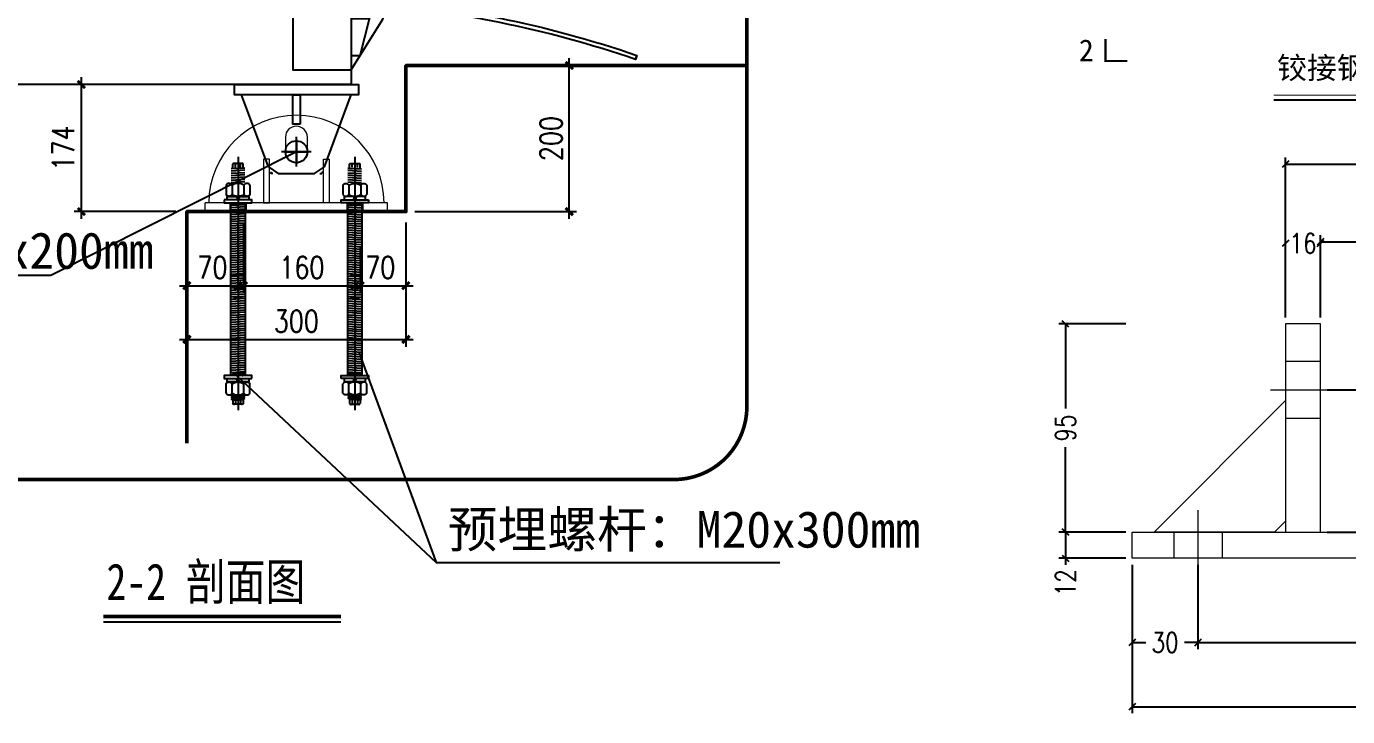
# Model space of a CAD drawing. Extents: x -259369 to -50372, y -155978 to 198088.
# Drawn here: x -101917 to -100107, y 34155 to 35101 of the extents above; entities that cross this region are included whole.
import ezdxf

# ---------------------------------------------------------------- set-up
doc = ezdxf.new("R2010")
doc.units = 0
doc.header["$LTSCALE"] = 1000
doc.header["$MEASUREMENT"] = 0
for name, pattern in [('CENTER', [2, 1.25, -0.25, 0.25, -0.25]), ('CENTER2', [28.575, 19.05, -3.175, 3.175, -3.175]), ('DASHDOT', [1, 0.5, -0.25, 0, -0.25]), ('DASHDOT2', [12.7, 6.35, -3.175, 0, -3.175]), ('DIVIDEX2', [63.5, 25.4, -12.7, 0, -12.7, 0, -12.7])]:
    doc.linetypes.add(name, pattern=pattern)
for name, color, linetype in [('100x100铝方通', 3, 'Continuous'), ('BS-Annectent', 115, 'Continuous'), ('BS-Index symbol', 35, 'Continuous'), ('hjh文字', 7, 'Continuous'), ('HR-dimension', 9, 'Continuous'), ('HR-Structure', 5, 'Continuous'), ('HR-Zhuliang', 3, 'Continuous'), ('打印图框', 255, 'Continuous'), ('标注', 9, 'Continuous'), ('连接端梁', 130, 'Continuous'), ('铝条', 31, 'Continuous'), ('铝横梁', 220, 'Continuous'), ('铝通', 4, 'Continuous')]:
    doc.layers.add(name, color=color, linetype=linetype)
doc.layers.add('结构', color=52, linetype='Continuous', lineweight=18)
doc.layers.add('铝斜撑', color=241, linetype='Continuous', lineweight=9)
doc.styles.add('Arial', font='')
doc.styles.add('HZTXT', font='txtw.shx', dxfattribs={"width": 0.8, "bigfont": 'hztxtw.shx'})
doc.styles.add('宋体', font='')
doc.styles.add('工程字体', font='', dxfattribs={"width": 0.8})
doc.styles.get('Arial').set_extended_font_data('STXihei')
doc.styles.get('宋体').set_extended_font_data('SimSun')
doc.styles.get('工程字体').set_extended_font_data('SimSun')
doc.dimstyles.new('DIM-3', dxfattribs={"dimscale": 3, "dimtxt": 3, "dimasz": 1, "dimexe": 1, "dimexo": 1, "dimgap": 1, "dimtad": 0, "dimdec": 1, "dimrnd": 0.0005, "dimzin": 9, "dimdsep": 46, "dimtxsty": 'HZTXT', "dimblk": 'OBLIQUE', "dimcen": 0, "dimclrd": 9, "dimclre": 9, "dimclrt": 2, "dimazin": 2, "dimtfac": 1, "dimtdec": 1, "dimtofl": 0, "dimtmove": 0, "dimatfit": 3, "dimldrblk": 'OBLIQUE', "dimfxl": 1, "dimarcsym": 2})
doc.dimstyles.new('HR-A2-DIM10', dxfattribs={"dimscale": 10, "dimtxt": 3, "dimasz": 1, "dimexe": 1, "dimexo": 1.5, "dimgap": 1, "dimtad": 1, "dimdec": 1, "dimdsep": 46, "dimtxsty": 'HZTXT', "dimblk": 'ARCHTICK', "dimcen": 0, "dimdle": 1, "dimclrd": 256, "dimclre": 256, "dimclrt": 6, "dimadec": 1, "dimazin": 0, "dimtfac": 1, "dimtdec": 1, "dimtix": 1, "dimtmove": 2, "dimatfit": 3, "dimfxl": 15, "dimtolj": 1, "dimtzin": 0, "dimarcsym": 1})
doc.dimstyles.new('HR-BI-DIM5', dxfattribs={"dimscale": 6, "dimtxt": 5, "dimasz": 1, "dimexe": 1, "dimexo": 1.5, "dimgap": 2, "dimtad": 1, "dimdec": 1, "dimdsep": 46, "dimtxsty": 'HZTXT', "dimcen": 0, "dimdle": 1, "dimclrd": 256, "dimclre": 256, "dimclrt": 2, "dimadec": 1, "dimazin": 0, "dimtfac": 1, "dimtdec": 1, "dimtix": 1, "dimtmove": 2, "dimatfit": 3, "dimfxl": 1, "dimtfill": 1, "dimtolj": 1, "dimtzin": 0, "dimarcsym": 1})

# ---------------------------------------------------------------- blocks, each defined once
blk = doc.blocks.new('A$C848c3b45')
at = {"color": 1, "linetype": 'CENTER', "ltscale": 10.16}
for p, q in [((11, -0.1), (-11, 0.1)), ((-0.1, -11), (0.1, 11))]:
    blk.add_line(p, q, dxfattribs=at)
blk.add_line((374.4, 6.1), (375.1, 12))
blk.add_lwpolyline([(-16, -5.7), (-15.9, 14.3, -0.066496), (375.1, 12), (374.4, 6.1, 0.065854), (-9.9, 9), (-10, -5.7)], format="xyb", close=True)
for radius in [10, 7]:
    blk.add_circle((0, 0), radius)
blk = doc.blocks.new('_ArchTick')
at = {"color": 0, "linetype": 'ByBlock', "const_width": 0.4}
blk.add_lwpolyline([(-0.5, -0.5), (0.5, 0.5)], dxfattribs=at)
blk = doc.blocks.new('*D1949')
at = {"layer": 'Defpoints', "color": 0, "ltscale": 1.5, "transparency": 16777216}
for p in [(-101697.1, 34846.9, 0), (-101397.1, 34846.9, 0), (-101397.1, 34671.7)]:
    blk.add_point(p, dxfattribs=at)
at = {"layer": 'HR-dimension', "lineweight": -2, "ltscale": 1.5, "transparency": 16777216}
for p, q in [((-101697.1, 34831.9), (-101697.1, 34661.7)), ((-101397.1, 34831.9), (-101397.1, 34661.7)), ((-101707.1, 34671.7), (-101387.1, 34671.7))]:
    blk.add_line(p, q, dxfattribs=at)
at = {"layer": 'HR-dimension', "lineweight": -2, "ltscale": 1.5, "transparency": 16777216, "xscale": 10, "yscale": 10, "zscale": 10, "rotation": 180}
blk.add_blockref('_ArchTick', (-101697.1, 34671.7), dxfattribs=at)
at = {"layer": 'HR-dimension', "lineweight": -2, "ltscale": 1.5, "transparency": 16777216, "xscale": 10, "yscale": 10, "zscale": 10}
blk.add_blockref('_ArchTick', (-101397.1, 34671.7), dxfattribs=at)
at = {"layer": 'HR-dimension', "color": 6, "ltscale": 1.5, "transparency": 16777216, "insert": (-101547.1, 34696.7), "char_height": 30, "attachment_point": 5, "style": 'HZTXT'}
blk.add_mtext('\\A1;300', dxfattribs=at)
blk = doc.blocks.new('*D1950')
at = {"layer": 'Defpoints', "color": 0, "ltscale": 1.5, "transparency": 16777216}
for p in [(-101397.1, 35046.9, 0), (-101173.2, 35046.9), (-101399.6, 34846.9, 0)]:
    blk.add_point(p, dxfattribs=at)
at = {"layer": 'HR-dimension', "lineweight": -2, "ltscale": 1.5, "transparency": 16777216}
for p, q in [((-101173.2, 34836.9), (-101173.2, 35056.9)), ((-101382.1, 35046.9), (-101163.2, 35046.9)), ((-101384.6, 34846.9), (-101163.2, 34846.9))]:
    blk.add_line(p, q, dxfattribs=at)
at = {"layer": 'HR-dimension', "lineweight": -2, "ltscale": 1.5, "transparency": 16777216, "xscale": 10, "yscale": 10, "zscale": 10}
for p, rotation in [((-101173.2, 35046.9), 90), ((-101173.2, 34846.9), 270)]:
    blk.add_blockref('_ArchTick', p, dxfattribs=dict(at, rotation=rotation))
at = {"layer": 'HR-dimension', "color": 6, "ltscale": 1.5, "transparency": 16777216, "insert": (-101198.2, 34946.9), "char_height": 30, "attachment_point": 5, "rotation": 90, "style": 'HZTXT'}
blk.add_mtext('\\A1;200', dxfattribs=at)
blk = doc.blocks.new('*D1913')
at = {"layer": 'Defpoints', "color": 0, "ltscale": 1.5, "transparency": 16777216}
for p in [(-101841.6, 35020.9), (-101637.1, 35020.9, 0), (-101697.1, 34846.9, 0)]:
    blk.add_point(p, dxfattribs=at)
at = {"layer": 'HR-dimension', "lineweight": -2, "ltscale": 1.5, "transparency": 16777216}
for p, q in [((-101652.1, 35020.9), (-101851.6, 35020.9)), ((-101841.6, 34836.9), (-101841.6, 35030.9)), ((-101712.1, 34846.9), (-101851.6, 34846.9))]:
    blk.add_line(p, q, dxfattribs=at)
at = {"layer": 'HR-dimension', "lineweight": -2, "ltscale": 1.5, "transparency": 16777216, "xscale": 10, "yscale": 10, "zscale": 10}
for p, rotation in [((-101841.6, 35020.9), 90), ((-101841.6, 34846.9), 270)]:
    blk.add_blockref('_ArchTick', p, dxfattribs=dict(at, rotation=rotation))
at = {"layer": 'HR-dimension', "color": 6, "ltscale": 1.5, "transparency": 16777216, "insert": (-101866.6, 34933.9), "char_height": 30, "attachment_point": 5, "rotation": 90, "style": 'HZTXT'}
blk.add_mtext('\\A1;174', dxfattribs=at)
blk = doc.blocks.new('*U213')
blk.add_line((0, 0), (32.53, 0))
at = {"const_width": 0.5}
blk.add_lwpolyline([(0, 0.75), (32.53, 0.75)], dxfattribs=at)
at = {"style": '工程字体', "width": 0.8}
blk.add_attdef('图名标注', (0.42, 3), '', height=5, dxfattribs=at)
blk = doc.blocks.new('*D1918')
at = {"layer": 'Defpoints', "color": 0, "ltscale": 1.5, "transparency": 16777216}
for p in [(-101697.1, 34846.9, 0), (-101627.1, 34846.9, 0), (-101627.1, 34745.4)]:
    blk.add_point(p, dxfattribs=at)
at = {"layer": 'HR-dimension', "lineweight": -2, "ltscale": 1.5, "transparency": 16777216}
for p, q in [((-101697.1, 34831.9), (-101697.1, 34735.4)), ((-101627.1, 34831.9), (-101627.1, 34735.4)), ((-101707.1, 34745.4), (-101617.1, 34745.4))]:
    blk.add_line(p, q, dxfattribs=at)
at = {"layer": 'HR-dimension', "lineweight": -2, "ltscale": 1.5, "transparency": 16777216, "xscale": 10, "yscale": 10, "zscale": 10, "rotation": 180}
blk.add_blockref('_ArchTick', (-101697.1, 34745.4), dxfattribs=at)
at = {"layer": 'HR-dimension', "lineweight": -2, "ltscale": 1.5, "transparency": 16777216, "xscale": 10, "yscale": 10, "zscale": 10}
blk.add_blockref('_ArchTick', (-101627.1, 34745.4), dxfattribs=at)
at = {"layer": 'HR-dimension', "color": 6, "ltscale": 1.5, "transparency": 16777216, "insert": (-101662.1, 34770.4), "char_height": 30, "attachment_point": 5, "style": 'HZTXT'}
blk.add_mtext('\\A1;70', dxfattribs=at)
blk = doc.blocks.new('*D1919')
at = {"layer": 'Defpoints', "color": 0, "ltscale": 1.5, "transparency": 16777216}
for p in [(-101619.6, 34846.9, 0), (-101459.6, 34813.9, 0), (-101459.6, 34745.4)]:
    blk.add_point(p, dxfattribs=at)
at = {"layer": 'HR-dimension', "lineweight": -2, "ltscale": 1.5, "transparency": 16777216}
for p, q in [((-101619.6, 34831.9), (-101619.6, 34735.4)), ((-101459.6, 34798.9), (-101459.6, 34735.4)), ((-101629.6, 34745.4), (-101449.6, 34745.4))]:
    blk.add_line(p, q, dxfattribs=at)
at = {"layer": 'HR-dimension', "lineweight": -2, "ltscale": 1.5, "transparency": 16777216, "xscale": 10, "yscale": 10, "zscale": 10, "rotation": 180}
blk.add_blockref('_ArchTick', (-101619.6, 34745.4), dxfattribs=at)
at = {"layer": 'HR-dimension', "lineweight": -2, "ltscale": 1.5, "transparency": 16777216, "xscale": 10, "yscale": 10, "zscale": 10}
blk.add_blockref('_ArchTick', (-101459.6, 34745.4), dxfattribs=at)
at = {"layer": 'HR-dimension', "color": 6, "ltscale": 1.5, "transparency": 16777216, "insert": (-101539.6, 34770.4), "char_height": 30, "attachment_point": 5, "style": 'HZTXT'}
blk.add_mtext('\\A1;160', dxfattribs=at)
blk = doc.blocks.new('*D1920')
at = {"layer": 'Defpoints', "color": 0, "ltscale": 1.5, "transparency": 16777216}
for p in [(-101467.1, 34846.9, 0), (-101397.1, 34846.9, 0), (-101397.1, 34745.4)]:
    blk.add_point(p, dxfattribs=at)
at = {"layer": 'HR-dimension', "lineweight": -2, "ltscale": 1.5, "transparency": 16777216}
for p, q in [((-101467.1, 34831.9), (-101467.1, 34735.4)), ((-101397.1, 34831.9), (-101397.1, 34735.4)), ((-101477.1, 34745.4), (-101387.1, 34745.4))]:
    blk.add_line(p, q, dxfattribs=at)
at = {"layer": 'HR-dimension', "lineweight": -2, "ltscale": 1.5, "transparency": 16777216, "xscale": 10, "yscale": 10, "zscale": 10, "rotation": 180}
blk.add_blockref('_ArchTick', (-101467.1, 34745.4), dxfattribs=at)
at = {"layer": 'HR-dimension', "lineweight": -2, "ltscale": 1.5, "transparency": 16777216, "xscale": 10, "yscale": 10, "zscale": 10}
blk.add_blockref('_ArchTick', (-101397.1, 34745.4), dxfattribs=at)
at = {"layer": 'HR-dimension', "color": 6, "ltscale": 1.5, "transparency": 16777216, "insert": (-101432.1, 34770.4), "char_height": 30, "attachment_point": 5, "style": 'HZTXT'}
blk.add_mtext('\\A1;70', dxfattribs=at)
blk = doc.blocks.new('A$C53155591')
at = {"layer": 'BS-Annectent'}
for p, q in [((8.8, 0.4), (3.9, 2.2)), ((24, 16.3), (11.3, 16.3)), ((24, 8.2), (11.3, 8.2)), ((8.8, -2.2), (3.9, -0.4)), ((24, -8.2), (11.3, -8.2)), ((24, -16.3), (11.3, -16.3))]:
    blk.add_line(p, q, dxfattribs=at)
for points in [[(3.9, -18.8), (0, -18.8), (0, 18.8), (3.9, 18.8)], [(8.8, -14.7), (8.8, 14.7), (3.9, 14.7), (3.9, -14.7)]]:
    blk.add_lwpolyline(points, close=True, dxfattribs=at)
for points in [[(11.3, 16.3, 0.612824), (11.3, 8.2, 0.305874), (11.3, -8.2, 0.612824), (11.3, -16.3)], [(24, 16.3, -0.612824), (24, 8.2, -0.305874), (24, -8.2, -0.612824), (24, -16.3)]]:
    blk.add_lwpolyline(points, format="xyb", dxfattribs=at)
blk = doc.blocks.new('A$C3497b61f')
at = {"color": 1, "linetype": 'DASHDOT2'}
blk.add_line((-309.5, 0), (37.4, 0), dxfattribs=at)
at = {"layer": 'BS-Annectent'}
for p, q in [((-300.6, -5.4), (-300.6, 5.4)), ((-294.1, 7.2), (-299.6, 7.2)), ((-294.8, 3.6), (-299.6, 3.6)), ((-294.2, -9.4), (-293, 9.4)), ((-291.1, -9.4), (-289.8, 9.4)), ((-287.9, -9.4), (-286.7, 9.4)), ((-284.8, -9.4), (-283.5, 9.4)), ((-281.7, -9.4), (-280.4, 9.4)), ((-278.5, -9.4), (-277.3, 9.4)), ((-275.4, -9.4), (-274.1, 9.4)), ((-246.6, -0.5), (-245.9, 9.4)), ((-245.9, 9.4), (-246.6, 8.2)), ((-244.4, 6.3), (-245.9, 9.4)), ((-244.4, 6.3), (-245.3, -6.3)), ((-244, -9.4), (-242.8, 9.4)), ((-240.9, -9.4), (-239.6, 9.4)), ((-237.7, -9.4), (-236.5, 9.4)), ((-234.6, -9.4), (-233.3, 9.4)), ((-231.5, -9.4), (-230.2, 9.4)), ((-228.3, -9.4), (-227.1, 9.4)), ((-225.2, -9.4), (-223.9, 9.4)), ((-222, -9.4), (-220.8, 9.4)), ((-218.9, -9.4), (-217.7, 9.4)), ((-215.8, -9.4), (-214.5, 9.4)), ((-212.6, -9.4), (-211.4, 9.4)), ((-209.5, -9.4), (-208.3, 9.4)), ((-206.4, -9.4), (-205.1, 9.4)), ((-203.2, -9.4), (-202, 9.4)), ((-200.1, -9.4), (-198.8, 9.4)), ((-196.9, -9.4), (-195.7, 9.4)), ((-193.8, -9.4), (-192.6, 9.4)), ((-190.7, -9.4), (-189.4, 9.4)), ((-187.5, -9.4), (-186.3, 9.4)), ((-184.4, -9.4), (-183.2, 9.4)), ((-181.3, -9.4), (-180, 9.4)), ((-178.1, -9.4), (-176.9, 9.4)), ((-175, -9.4), (-173.7, 9.4)), ((-171.9, -9.4), (-170.6, 9.4)), ((-168.7, -9.4), (-167.5, 9.4)), ((-165.6, -9.4), (-164.3, 9.4)), ((-162.4, -9.4), (-161.2, 9.4)), ((-159.3, -9.4), (-158.1, 9.4)), ((-156.2, -9.4), (-154.9, 9.4)), ((-153, -9.4), (-151.8, 9.4)), ((-149.9, -9.4), (-148.6, 9.4)), ((-147.2, 6.3), (-148.6, 9.4)), ((-147.2, 6.3), (-148.1, -6.3)), ((-146.8, -9.4), (-145.5, 9.4)), ((-143.6, -9.4), (-142.4, 9.4)), ((-140.5, -9.4), (-139.2, 9.4)), ((-137.3, -9.4), (-136.1, 9.4)), ((-134.2, -9.4), (-133, 9.4)), ((-131.1, -9.4), (-129.8, 9.4)), ((-127.9, -9.4), (-126.7, 9.4)), ((-124.8, -9.4), (-123.5, 9.4)), ((-121.7, -9.4), (-120.4, 9.4)), ((-118.5, -9.4), (-117.3, 9.4)), ((-115.8, 6.3), (-116.7, -6.3)), ((-115.4, -9.4), (-114.1, 9.4)), ((-112.2, -9.4), (-111, 9.4)), ((-109.1, -9.4), (-107.9, 9.4)), ((-106, -9.4), (-104.7, 9.4)), ((-102.8, -9.4), (-101.6, 9.4)), ((-99.7, -9.4), (-98.4, 9.4)), ((-96.6, -9.4), (-95.3, 9.4)), ((-93.4, -9.4), (-92.2, 9.4)), ((-90.3, -9.4), (-89, 9.4)), ((-87.1, -9.4), (-85.9, 9.4)), ((-84, -9.4), (-82.8, 9.4)), ((-80.9, -9.4), (-79.6, 9.4)), ((-77.7, -9.4), (-76.5, 9.4)), ((-74.6, -9.4), (-73.3, 9.4)), ((-71.5, -9.4), (-70.2, 9.4)), ((-68.3, -9.4), (-67.1, 9.4)), ((-65.2, -9.4), (-63.9, 9.4)), ((-62, -9.4), (-60.8, 9.4)), ((-58.9, -9.4), (-57.7, 9.4)), ((-55.8, -9.4), (-54.5, 9.4)), ((-52.6, -9.4), (-51.4, 9.4)), ((-49.5, -9.4), (-48.3, 9.4)), ((-46.4, -9.4), (-45.1, 9.4)), ((-43.2, -9.4), (-42, 9.4)), ((-40.1, -9.4), (-38.8, 9.4)), ((-36.9, -9.4), (-35.7, 9.4)), ((-33.8, -9.4), (-32.6, 9.4)), ((-30.7, -9.4), (-29.4, 9.4)), ((-27.5, -9.4), (-26.3, 9.4)), ((-24.4, -9.4), (-23.2, 9.4)), ((-21.3, -9.4), (-20, 9.4)), ((-18.1, -9.4), (-16.9, 9.4)), ((-15, -9.4), (-13.7, 9.4)), ((-12.3, 6.3), (-13.2, -6.3)), ((-10.6, 9.4), (-12.3, 6.3)), ((-11.9, -9.4), (-10.6, 9.4)), ((-10, 8.1), (-10.6, 9.4)), ((-1.2, 0.4), (-6.1, 2.2)), ((-1.2, 12.2), (-1.2, -12.2)), ((14, 16.3), (1.3, 16.3)), ((14, 8.2), (1.3, 8.2)), ((16.5, 12.2), (16.5, -12.2)), ((17.4, 6.3), (16.5, 8.2)), ((17.4, 6.3), (16.5, -6.3)), ((19.1, 9.4), (17.4, 6.3)), ((19.1, 9.4), (17.8, -9.4)), ((20.5, 6.3), (19.1, 9.4)), ((20.5, 6.3), (19.6, -6.3)), ((22.2, 9.4), (20.5, 6.3)), ((22.2, 9.4), (21, -9.4)), ((23.7, 6.3), (22.2, 9.4)), ((23.7, 6.3), (22.8, -6.3)), ((23.2, 7.2), (28.5, 7.2)), ((23.5, 3.6), (28.5, 3.6)), ((29.4, -5.4), (29.4, 5.4)), ((-295.3, -3.6), (-299.6, -3.6)), ((-295.1, -7.2), (-299.6, -7.2)), ((-245.3, -6.3), (-246.6, -8.4)), ((-11.9, -9.4), (-13.2, -6.3)), ((-10, -6.3), (-11.9, -9.4)), ((-10, -5.7), (-10, -6.3)), ((-1.2, -2.2), (-6.1, -0.4)), ((14, -8.2), (1.3, -8.2)), ((14, -16.3), (1.3, -16.3)), ((17.8, -9.4), (16.5, -6.3)), ((19.6, -6.3), (17.8, -9.4)), ((21, -9.4), (19.6, -6.3)), ((22.8, -6.3), (21, -9.4)), ((22.2, -7.2), (28.5, -7.2)), ((23, -3.6), (28.5, -3.6))]:
    blk.add_line(p, q, dxfattribs=at)
for points in [[(-6.1, -18.8), (-10, -18.8), (-10, 18.8), (-6.1, 18.8)], [(-1.2, -14.7), (-1.2, 14.7), (-6.1, 14.7), (-6.1, -14.7)]]:
    blk.add_lwpolyline(points, close=True, dxfattribs=at)
for points in [[(-299.6, -7.2, -0.516475), (-299.6, -3.6, -0.258238), (-299.6, 3.6, -0.516475), (-299.6, 7.2)], [(1.3, 16.3, 0.612824), (1.3, 8.2, 0.305874), (1.3, -8.2, 0.612824), (1.3, -16.3)], [(14, 16.3, -0.612824), (14, 8.2, -0.305874), (14, -8.2, -0.612824), (14, -16.3)], [(28.5, -7.2, 0.516475), (28.5, -3.6, 0.258238), (28.5, 3.6, 0.516475), (28.5, 7.2)]]:
    blk.add_lwpolyline(points, format="xyb", dxfattribs=at)
blk.add_lwpolyline([(-10, 9.9), (-246.6, 9.9), (-246.6, -9.9), (-10, -9.9)], dxfattribs=at)
at = {"layer": 'HR-dimension', "rotation": 180}
blk.add_blockref('A$C53155591', (-246.6, 0), dxfattribs=at)
blk = doc.blocks.new('A$C148601bc')
at = {"layer": 'HR-dimension'}
blk.add_lwpolyline([(-5.8, -50), (6.7, 0), (-18.3, 0), (-18.3, -50)], close=True, dxfattribs=at)
blk = doc.blocks.new('A$Cea697e5a')
blk.add_circle((20.8, 150), 7)
at = {"layer": '100x100铝方通'}
for points in [[(0, 150), (0, 1000), (-350, 1350), (-998.2, 1350)], [(-391.4, 1250), (-350, 1350)], [(-100, 150), (-100, 958.6), (-391.4, 1250), (-998.2, 1250)], [(-100, 958.6), (0, 1000)]]:
    blk.add_lwpolyline(points, dxfattribs=at)
at = {"layer": 'HR-Zhuliang'}
blk.add_lwpolyline([(-998.2, 150), (0, 150), (0, 50), (-998.2, 50)], dxfattribs=at)
at = {"layer": '铝斜撑'}
for points in [[(-611, 1250), (-971, 150)], [(-526.8, 1250), (-886.8, 150)]]:
    blk.add_lwpolyline(points, dxfattribs=at)
at = {"layer": '铝条'}
for points in [[(-998.2, 900), (-100, 900), (-100, 950), (-998.2, 950)], [(-998.2, 500), (-100, 500), (-100, 550), (-998.2, 550)]]:
    blk.add_lwpolyline(points, dxfattribs=at)
at = {"layer": '铝通'}
blk.add_lwpolyline([(43.6, 139.6, 0.668622), (12.1, 173.4), (-80, 150), (-80, 70), (0, 70)], format="xyb", close=True, dxfattribs=at)
at = {"layer": 'HR-dimension'}
blk.add_blockref('A$C148601bc', (18.3, 140), dxfattribs=at)
blk = doc.blocks.new('A$Ccc0192b6')
for p, q in [((-38.3, -112.6), (-75, -14)), ((38.3, -112.6), (75, -14)), ((-38.3, -112.6), (-25, -122)), ((-25, -122), (25, -122)), ((25, -122), (38.3, -112.6))]:
    blk.add_line(p, q)
at = {"color": 1, "linetype": 'CENTER2'}
for p, q in [((0, -112.3), (0, -71.7)), ((20.3, -92), (-20.3, -92))]:
    blk.add_line(p, q, dxfattribs=at)
at = {"color": 1, "linetype": 'CENTER', "ltscale": 0.52}
for p, q in [((0, -75.5), (0, -108.5)), ((-16.5, -92), (16.5, -92))]:
    blk.add_line(p, q, dxfattribs=at)
blk.add_lwpolyline([(-85, 0), (85, 0), (85, -14), (-85, -14)], close=True)
at = {"layer": 'HR-dimension', "color": 6}
blk.add_lwpolyline([(5, -54), (-5, -54), (-5, -14), (5, -14)], close=True, dxfattribs=at)
at = {"layer": 'HR-dimension', "ltscale": 10}
blk.add_circle((0, -92), 15, dxfattribs=at)
at = {"layer": '结构', "color": 4}
for p, q in [((-125, -174), (-125, -162)), ((125, -162), (-125, -162)), ((125, -174), (125, -162)), ((125, -174), (-125, -174))]:
    blk.add_line(p, q, dxfattribs=at)
at = {"layer": '结构', "color": 1, "linetype": 'DASHDOT', "ltscale": 20}
for p, q in [((-91, -162), (-91, -174)), ((-69, -162), (-69, -174)), ((69, -162), (69, -174)), ((91, -162), (91, -174))]:
    blk.add_line(p, q, dxfattribs=at)
at = {"layer": '结构', "color": 1, "linetype": 'DASHDOT', "ltscale": 10}
for p, q in [((-80, -152), (-80, -184)), ((80, -152), (80, -184))]:
    blk.add_line(p, q, dxfattribs=at)
at = {"layer": '结构', "color": 4}
blk.add_lwpolyline([(-15, -72), (-15, -92, 1), (15, -92), (15, -72, 1)], format="xyb", close=True, dxfattribs=at)
for points in [[(-37, -162), (-37, -102), (-45, -102), (-45, -162)], [(37, -162), (37, -102), (45, -102), (45, -162)]]:
    blk.add_lwpolyline(points, close=True, dxfattribs=at)
blk.add_arc((0, -162), 120, 0, 180, dxfattribs=at)
at = {"layer": '铝横梁', "color": 0}
for p, q in [((-36, -119.3), (-35, -122)), ((-32.1, -122), (-35, -122)), ((32.1, -122), (35, -122)), ((36, -119.3), (35, -122))]:
    blk.add_line(p, q, dxfattribs=at)
blk = doc.blocks.new('_Oblique')
at = {"color": 0, "linetype": 'ByBlock', "lineweight": -2}
blk.add_line((-0.5, -0.5), (0.5, 0.5), dxfattribs=at)
blk = doc.blocks.new('*D491')
at = {"layer": 'Defpoints', "color": 0, "ltscale": 10, "transparency": 16777216}
for p in [(38611.11, -4999.48), (38595.11, -5036.28), (38611.11, -5036.28)]:
    blk.add_point(p, dxfattribs=at)
at = {"layer": 'HR-dimension', "color": 9, "lineweight": -2, "ltscale": 10, "transparency": 16777216}
for p, q in [((38595.11, -5033.28), (38595.11, -4996.48)), ((38595.11, -4999.48), (38595.14, -4999.48)), ((38611.11, -4999.48), (38611.09, -4999.48)), ((38611.11, -5033.28), (38611.11, -4996.48))]:
    blk.add_line(p, q, dxfattribs=at)
at = {"layer": 'HR-dimension', "color": 9, "lineweight": -2, "ltscale": 10, "transparency": 16777216, "xscale": 3, "yscale": 3, "zscale": 3, "rotation": 180}
blk.add_blockref('_Oblique', (38595.11, -4999.48), dxfattribs=at)
at = {"layer": 'HR-dimension', "color": 9, "lineweight": -2, "ltscale": 10, "transparency": 16777216, "xscale": 3, "yscale": 3, "zscale": 3}
blk.add_blockref('_Oblique', (38611.11, -4999.48), dxfattribs=at)
at = {"layer": 'HR-dimension', "color": 2, "ltscale": 10, "transparency": 16777216, "insert": (38603.11, -4999.48), "char_height": 9, "attachment_point": 5, "style": 'HZTXT'}
blk.add_mtext('16', dxfattribs=at)
blk = doc.blocks.new('*D492')
at = {"layer": 'Defpoints', "color": 0, "ltscale": 10, "transparency": 16777216}
for p in [(38739.11, -4998.81), (38611.11, -5036.28), (38739.11, -5036.28)]:
    blk.add_point(p, dxfattribs=at)
at = {"layer": 'HR-dimension', "color": 9, "lineweight": -2, "ltscale": 10, "transparency": 16777216}
for p, q in [((38611.11, -5033.28), (38611.11, -4995.81)), ((38611.11, -4998.81), (38663.54, -4998.81)), ((38739.11, -4998.81), (38686.69, -4998.81)), ((38739.11, -5033.28), (38739.11, -4995.81))]:
    blk.add_line(p, q, dxfattribs=at)
at = {"layer": 'HR-dimension', "color": 9, "lineweight": -2, "ltscale": 10, "transparency": 16777216, "xscale": 3, "yscale": 3, "zscale": 3, "rotation": 180}
blk.add_blockref('_Oblique', (38611.11, -4998.81), dxfattribs=at)
at = {"layer": 'HR-dimension', "color": 9, "lineweight": -2, "ltscale": 10, "transparency": 16777216, "xscale": 3, "yscale": 3, "zscale": 3}
blk.add_blockref('_Oblique', (38739.11, -4998.81), dxfattribs=at)
at = {"layer": 'HR-dimension', "color": 2, "ltscale": 10, "transparency": 16777216, "insert": (38675.11, -4998.81), "char_height": 9, "attachment_point": 5, "style": 'HZTXT'}
blk.add_mtext('128', dxfattribs=at)
blk = doc.blocks.new('*D494')
at = {"layer": 'Defpoints', "color": 0, "ltscale": 10, "transparency": 16777216}
for p in [(38611.11, -5066.28), (38641.61, -5066.28), (38611.11, -5131.28)]:
    blk.add_point(p, dxfattribs=at)
at = {"layer": 'HR-dimension', "color": 9, "lineweight": -2, "ltscale": 10, "transparency": 16777216}
for p, q in [((38614.11, -5066.28), (38644.61, -5066.28)), ((38641.61, -5066.28), (38641.61, -5089.95)), ((38641.61, -5131.28), (38641.61, -5107.6)), ((38614.11, -5131.28), (38644.61, -5131.28))]:
    blk.add_line(p, q, dxfattribs=at)
at = {"layer": 'HR-dimension', "color": 9, "lineweight": -2, "ltscale": 10, "transparency": 16777216, "xscale": 3, "yscale": 3, "zscale": 3}
for p, rotation in [((38641.61, -5066.28), 90), ((38641.61, -5131.28), 270)]:
    blk.add_blockref('_Oblique', p, dxfattribs=dict(at, rotation=rotation))
at = {"layer": 'HR-dimension', "color": 2, "ltscale": 10, "transparency": 16777216, "insert": (38641.61, -5098.78), "char_height": 9, "attachment_point": 5, "rotation": 90, "style": 'HZTXT'}
blk.add_mtext('65', dxfattribs=at)
blk = doc.blocks.new('*D566')
at = {"layer": 'Defpoints', "color": 0, "ltscale": 10, "transparency": 16777216}
for p in [(38525.11, -5143.28), (38825.11, -5143.28), (38825.11, -5211.04)]:
    blk.add_point(p, dxfattribs=at)
at = {"layer": 'HR-dimension', "color": 9, "lineweight": -2, "ltscale": 10, "transparency": 16777216}
for p, q in [((38525.11, -5146.28), (38525.11, -5214.04)), ((38825.11, -5146.28), (38825.11, -5214.04)), ((38525.11, -5211.04), (38662.86, -5211.04)), ((38825.11, -5211.04), (38687.37, -5211.04))]:
    blk.add_line(p, q, dxfattribs=at)
at = {"layer": 'HR-dimension', "color": 9, "lineweight": -2, "ltscale": 10, "transparency": 16777216, "xscale": 3, "yscale": 3, "zscale": 3, "rotation": 180}
blk.add_blockref('_Oblique', (38525.11, -5211.04), dxfattribs=at)
at = {"layer": 'HR-dimension', "color": 9, "lineweight": -2, "ltscale": 10, "transparency": 16777216, "xscale": 3, "yscale": 3, "zscale": 3}
blk.add_blockref('_Oblique', (38825.11, -5211.04), dxfattribs=at)
at = {"layer": 'HR-dimension', "color": 2, "ltscale": 10, "transparency": 16777216, "insert": (38675.11, -5211.04), "char_height": 9, "attachment_point": 5, "style": 'HZTXT'}
blk.add_mtext('300', dxfattribs=at)
blk = doc.blocks.new('*D495')
at = {"layer": 'Defpoints', "color": 0, "ltscale": 10, "transparency": 16777216}
for p in [(38755.11, -4963.33), (38595.11, -5036.28), (38755.11, -5036.28)]:
    blk.add_point(p, dxfattribs=at)
at = {"layer": 'HR-dimension', "color": 9, "lineweight": -2, "ltscale": 10, "transparency": 16777216}
for p, q in [((38595.11, -5033.28), (38595.11, -4960.33)), ((38595.11, -4963.33), (38663.54, -4963.33)), ((38755.11, -4963.33), (38686.69, -4963.33)), ((38755.11, -5033.28), (38755.11, -4960.33))]:
    blk.add_line(p, q, dxfattribs=at)
at = {"layer": 'HR-dimension', "color": 9, "lineweight": -2, "ltscale": 10, "transparency": 16777216, "xscale": 3, "yscale": 3, "zscale": 3, "rotation": 180}
blk.add_blockref('_Oblique', (38595.11, -4963.33), dxfattribs=at)
at = {"layer": 'HR-dimension', "color": 9, "lineweight": -2, "ltscale": 10, "transparency": 16777216, "xscale": 3, "yscale": 3, "zscale": 3}
blk.add_blockref('_Oblique', (38755.11, -4963.33), dxfattribs=at)
at = {"layer": 'HR-dimension', "color": 2, "ltscale": 10, "transparency": 16777216, "insert": (38675.11, -4963.33), "char_height": 9, "attachment_point": 5, "style": 'HZTXT'}
blk.add_mtext('160', dxfattribs=at)
blk = doc.blocks.new('*D513')
at = {"layer": 'Defpoints', "color": 0, "ltscale": 10, "transparency": 16777216}
for p in [(38525.11, -5143.28), (38555.11, -5143.28), (38555.11, -5181.72)]:
    blk.add_point(p, dxfattribs=at)
at = {"layer": 'HR-dimension', "color": 9, "lineweight": -2, "ltscale": 10, "transparency": 16777216}
for p, q in [((38525.11, -5146.28), (38525.11, -5184.72)), ((38555.11, -5146.28), (38555.11, -5184.72)), ((38525.11, -5181.72), (38531.29, -5181.72)), ((38555.11, -5181.72), (38548.94, -5181.72))]:
    blk.add_line(p, q, dxfattribs=at)
at = {"layer": 'HR-dimension', "color": 9, "lineweight": -2, "ltscale": 10, "transparency": 16777216, "xscale": 3, "yscale": 3, "zscale": 3, "rotation": 180}
blk.add_blockref('_Oblique', (38525.11, -5181.72), dxfattribs=at)
at = {"layer": 'HR-dimension', "color": 9, "lineweight": -2, "ltscale": 10, "transparency": 16777216, "xscale": 3, "yscale": 3, "zscale": 3}
blk.add_blockref('_Oblique', (38555.11, -5181.72), dxfattribs=at)
at = {"layer": 'HR-dimension', "color": 2, "ltscale": 10, "transparency": 16777216, "insert": (38540.11, -5181.72), "char_height": 9, "attachment_point": 5, "style": 'HZTXT'}
blk.add_mtext('30', dxfattribs=at)
blk = doc.blocks.new('*D514')
at = {"layer": 'Defpoints', "color": 0, "ltscale": 10, "transparency": 16777216}
for p in [(38555.11, -5143.28), (38795.11, -5143.28), (38795.11, -5181.72)]:
    blk.add_point(p, dxfattribs=at)
at = {"layer": 'HR-dimension', "color": 9, "lineweight": -2, "ltscale": 10, "transparency": 16777216}
for p, q in [((38555.11, -5146.28), (38555.11, -5184.72)), ((38795.11, -5146.28), (38795.11, -5184.72)), ((38555.11, -5181.72), (38662.86, -5181.72)), ((38795.11, -5181.72), (38687.37, -5181.72))]:
    blk.add_line(p, q, dxfattribs=at)
at = {"layer": 'HR-dimension', "color": 9, "lineweight": -2, "ltscale": 10, "transparency": 16777216, "xscale": 3, "yscale": 3, "zscale": 3, "rotation": 180}
blk.add_blockref('_Oblique', (38555.11, -5181.72), dxfattribs=at)
at = {"layer": 'HR-dimension', "color": 9, "lineweight": -2, "ltscale": 10, "transparency": 16777216, "xscale": 3, "yscale": 3, "zscale": 3}
blk.add_blockref('_Oblique', (38795.11, -5181.72), dxfattribs=at)
at = {"layer": 'HR-dimension', "color": 2, "ltscale": 10, "transparency": 16777216, "insert": (38675.11, -5181.72), "char_height": 9, "attachment_point": 5, "style": 'HZTXT'}
blk.add_mtext('240', dxfattribs=at)
blk = doc.blocks.new('*D582')
at = {"layer": 'Defpoints', "color": 0, "ltscale": 10, "transparency": 16777216}
for p in [(38494.62, -5036.28), (38525.11, -5036.28), (38525.11, -5131.28)]:
    blk.add_point(p, dxfattribs=at)
at = {"layer": 'HR-dimension', "color": 9, "lineweight": -2, "ltscale": 10, "transparency": 16777216}
for p, q in [((38522.11, -5036.28), (38491.62, -5036.28)), ((38494.62, -5036.28), (38494.62, -5074.95)), ((38494.62, -5131.28), (38494.62, -5092.6)), ((38522.11, -5131.28), (38491.62, -5131.28))]:
    blk.add_line(p, q, dxfattribs=at)
at = {"layer": 'HR-dimension', "color": 9, "lineweight": -2, "ltscale": 10, "transparency": 16777216, "xscale": 3, "yscale": 3, "zscale": 3}
for p, rotation in [((38494.62, -5036.28), 90), ((38494.62, -5131.28), 270)]:
    blk.add_blockref('_Oblique', p, dxfattribs=dict(at, rotation=rotation))
at = {"layer": 'HR-dimension', "color": 2, "ltscale": 10, "transparency": 16777216, "insert": (38494.62, -5083.78), "char_height": 9, "attachment_point": 5, "rotation": 90, "style": 'HZTXT'}
blk.add_mtext('95', dxfattribs=at)
blk = doc.blocks.new('*D583')
at = {"layer": 'Defpoints', "color": 0, "ltscale": 10, "transparency": 16777216}
for p in [(38525.11, -5131.28), (38494.62, -5143.28), (38525.11, -5143.28)]:
    blk.add_point(p, dxfattribs=at)
at = {"layer": 'HR-dimension', "color": 9, "lineweight": -2, "ltscale": 10, "transparency": 16777216}
for p, q in [((38522.11, -5131.28), (38491.62, -5131.28)), ((38494.62, -5131.28), (38494.62, -5143.28)), ((38522.11, -5143.28), (38491.62, -5143.28)), ((38494.62, -5143.28), (38494.62, -5146.28))]:
    blk.add_line(p, q, dxfattribs=at)
at = {"layer": 'HR-dimension', "color": 9, "lineweight": -2, "ltscale": 10, "transparency": 16777216, "xscale": 3, "yscale": 3, "zscale": 3}
for p, rotation in [((38494.62, -5131.28), 90), ((38494.62, -5143.28), 270)]:
    blk.add_blockref('_Oblique', p, dxfattribs=dict(at, rotation=rotation))
at = {"layer": 'HR-dimension', "color": 2, "ltscale": 10, "transparency": 16777216, "insert": (38494.62, -5154.42), "char_height": 9, "attachment_point": 5, "rotation": 90, "style": 'HZTXT'}
blk.add_mtext('12', dxfattribs=at)
blk = doc.blocks.new('asdasdasdgfhgtj')
blk.add_line((38589.75, -4933.89), (38729.83, -4933.89))
at = {"const_width": 0.45}
blk.add_lwpolyline([(38589.75, -4931.77), (38729.83, -4931.77)], dxfattribs=at)
at = {"layer": '标注', "color": 1, "const_width": 1}
blk.add_lwpolyline([(38522.93, -4916.23), (38512.93, -4916.23), (38512.93, -4906.23)], dxfattribs=at)
at = {"layer": '结构', "color": 1, "linetype": 'DASHDOT', "ltscale": 5}
for p, q in [((38595.11, -5053.28), (38611.11, -5053.28)), ((38588.21, -5066.28), (38618.01, -5066.28)), ((38595.11, -5079.28), (38611.11, -5079.28)), ((38555.11, -5121.28), (38555.11, -5153.28)), ((38544.11, -5131.28), (38544.11, -5143.28)), ((38566.11, -5131.28), (38566.11, -5143.28))]:
    blk.add_line(p, q, dxfattribs=at)
at = {"layer": '结构', "color": 4}
for p, q in [((38535.11, -5131.28), (38595.11, -5071.28)), ((38595.11, -5071.28), (38595.11, -5126.28)), ((38590.11, -5131.28), (38595.11, -5126.28)), ((38590.11, -5131.28), (38535.11, -5131.28))]:
    blk.add_line(p, q, dxfattribs=at)
for points in [[(38611.11, -5036.28), (38595.11, -5036.28), (38595.11, -5131.28), (38611.11, -5131.28)], [(38525.11, -5131.28), (38825.11, -5131.28), (38825.11, -5143.28), (38525.11, -5143.28)]]:
    blk.add_lwpolyline(points, close=True, dxfattribs=at)
at = {"layer": '打印图框', "color": 6, "insert": (38659.44, -4911.55), "char_height": 10, "attachment_point": 5, "style": 'Arial'}
blk.add_mtext('\\P铰接钢支座结构平面图', dxfattribs=at)
at = {"layer": '标注', "color": 1, "insert": (38504.12, -4911.36), "char_height": 10, "attachment_point": 5, "style": 'Arial'}
blk.add_mtext('2', dxfattribs=at)
at = {"layer": 'HR-dimension', "ltscale": 10}
for base, p2, picture, middle in [((38755.11, -4963.33), (38755.11, -5036.28), '*D495', (38675.11, -4963.33)), ((38611.11, -4999.48), (38611.11, -5036.28), '*D491', (38603.11, -4999.48))]:
    dim = blk.add_linear_dim(base=base, p1=(38595.11, -5036.28), p2=p2, dimstyle='DIM-3', dxfattribs=at)
    dim.commit()
    dim.dimension.update_dxf_attribs({"geometry": picture, "text_midpoint": middle, "dimtype": 128})
for base, p1, p2, picture, middle in [((38739.11, -4998.81), (38611.11, -5036.28), (38739.11, -5036.28), '*D492', (38675.11, -4998.81)), ((38825.11, -5211.04), (38525.11, -5143.28), (38825.11, -5143.28), '*D566', (38675.11, -5211.04)), ((38555.11, -5181.72), (38525.11, -5143.28), (38555.11, -5143.28), '*D513', (38540.11, -5181.72)), ((38795.11, -5181.72), (38555.11, -5143.28), (38795.11, -5143.28), '*D514', (38675.11, -5181.72))]:
    dim = blk.add_linear_dim(base=base, p1=p1, p2=p2, dimstyle='DIM-3', dxfattribs=at)
    dim.commit()
    dim.dimension.update_dxf_attribs({"geometry": picture, "text_midpoint": middle})
for base, p1, p2, picture, middle in [((38494.62, -5036.28), (38525.11, -5131.28), (38525.11, -5036.28), '*D582', (38494.62, -5083.78)), ((38641.61, -5066.28), (38611.11, -5131.28), (38611.11, -5066.28), '*D494', (38641.61, -5098.78)), ((38494.62, -5143.28), (38525.11, -5131.28), (38525.11, -5143.28), '*D583', (38494.62, -5154.42))]:
    dim = blk.add_linear_dim(base=base, p1=p1, p2=p2, angle=90, dimstyle='DIM-3', dxfattribs=at)
    dim.commit()
    dim.dimension.update_dxf_attribs({"geometry": picture, "text_midpoint": middle})

msp = doc.modelspace()

# ---------------------------------------------------------------- linework, layer by layer
at = {"layer": 'BS-Index symbol', "color": 1, "linetype": 'DIVIDEX2', "const_width": 5, "flags": 128}
msp.add_lwpolyline([(-102370.27, 36502.07), (-101029.9, 36502.07, -0.4142136), (-100929.9, 36402.07), (-100929.9, 34579.86, -0.4142136), (-101029.9, 34479.86), (-102370.27, 34479.86, -0.4142136), (-102470.27, 34579.86), (-102470.27, 36402.07, -0.4142136)], format="xyb", close=True, dxfattribs=at)
at = {"layer": 'HR-Structure', "lineweight": 50, "ltscale": 5}
msp.add_lwpolyline([(-100929.9, 34596.86), (-100929.9, 35046.86), (-101397.05, 35046.86), (-101397.05, 34846.86), (-101697.05, 34846.86), (-101697.05, 34529.86)], dxfattribs=at)

# ---------------------------------------------------------------- block references
at = {"xscale": 10, "yscale": 10, "zscale": 10}
msp.add_blockref('*U213', (-101811.48, 34284.9, 0), dxfattribs=at).add_auto_attribs({'图名标注': '2-2 剖面图'})
at = {"layer": 'HR-dimension', "ltscale": 10}
for name, p in [('A$Cea697e5a', (-101472.05, 34970.86)), ('A$Ccc0192b6', (-101547.05, 35020.86))]:
    msp.add_blockref(name, p, dxfattribs=at)
at = {"layer": 'HR-dimension'}
for name, p, rotation in [('A$C848c3b45', (-101451.21, 35120.83), 348.9803445999434), ('A$C3497b61f', (-101467.05, 34612.31), 270)]:
    msp.add_blockref(name, p, dxfattribs=dict(at, rotation=rotation))
at = {"layer": 'HR-dimension', "xscale": -1, "rotation": 90}
msp.add_blockref('A$C3497b61f', (-101627.05, 34612.31), dxfattribs=at)
at = {"layer": '连接端梁', "color": 0, "xscale": 3, "yscale": 3, "zscale": 3}
msp.add_blockref('asdasdasdgfhgtj', (-215977.33, 49801.82), dxfattribs=at)

# ---------------------------------------------------------------- texts
at = {"layer": 'hjh文字', "style": '宋体'}
for s, p in [('不锈钢插销%%C24x200mm', (-102406.43, 34768.55, 0)), ('预埋螺杆：M20x300mm', (-101339.76, 34386.64, 0))]:
    msp.add_text(s, height=50, dxfattribs=at).set_placement(p)

# ---------------------------------------------------------------- dimensions: what is measured, and where the dimension line sits
at = {"layer": 'HR-dimension', "ltscale": 1.5}
for base, p1, p2, picture, middle in [((-101173.24, 35046.86, 0), (-101399.55, 34846.86), (-101397.05, 35046.86), '*D1950', (-101198.24, 34946.86, 0)), ((-101841.58, 35020.86, 0), (-101697.05, 34846.86), (-101637.05, 35020.86), '*D1913', (-101866.58, 34933.86, 0))]:
    dim = msp.add_linear_dim(base=base, p1=p1, p2=p2, angle=90, dimstyle='HR-A2-DIM10', override={"dimdec": 0}, dxfattribs=at)
    dim.commit()
    dim.dimension.update_dxf_attribs({"geometry": picture, "text_midpoint": middle})
for base, p1, p2, picture, middle in [((-101397.05, 34671.71, 0), (-101697.05, 34846.86), (-101397.05, 34846.86), '*D1949', (-101547.05, 34696.71, 0)), ((-101627.05, 34745.4, 0), (-101697.05, 34846.86), (-101627.05, 34846.86, 0), '*D1918', (-101662.05, 34770.4, 0)), ((-101459.55, 34745.4, 0), (-101619.55, 34846.86, 0), (-101459.55, 34813.86, 0), '*D1919', (-101539.55, 34770.4, 0)), ((-101397.05, 34745.4, 0), (-101467.05, 34846.86), (-101397.05, 34846.86), '*D1920', (-101432.05, 34770.4, 0))]:
    dim = msp.add_linear_dim(base=base, p1=p1, p2=p2, dimstyle='HR-A2-DIM10', override={"dimdec": 0}, dxfattribs=at)
    dim.commit()
    dim.dimension.update_dxf_attribs({"geometry": picture, "text_midpoint": middle})

# ---------------------------------------------------------------- leaders
at = {"layer": 'HR-dimension'}
msp.add_leader([(-101547.05, 34928.86, 0), (-101883.66, 34759.37, 0), (-102406.72, 34760.79, 0)], dimstyle='HR-BI-DIM5', override={"dimgap": 2, "dimtad": 0}, dxfattribs=at)
for points in [[(-101461.46, 34654.29, 0), (-101355.74, 34366.21, 0), (-100884.8, 34366.21, 0)], [(-101628.95, 34622.51, 0), (-101355.74, 34366.21, 0), (-100884.8, 34366.21, 0)]]:
    msp.add_leader(points, dimstyle='HR-BI-DIM5', dxfattribs=at)

doc.saveas('drawing.dxf')
